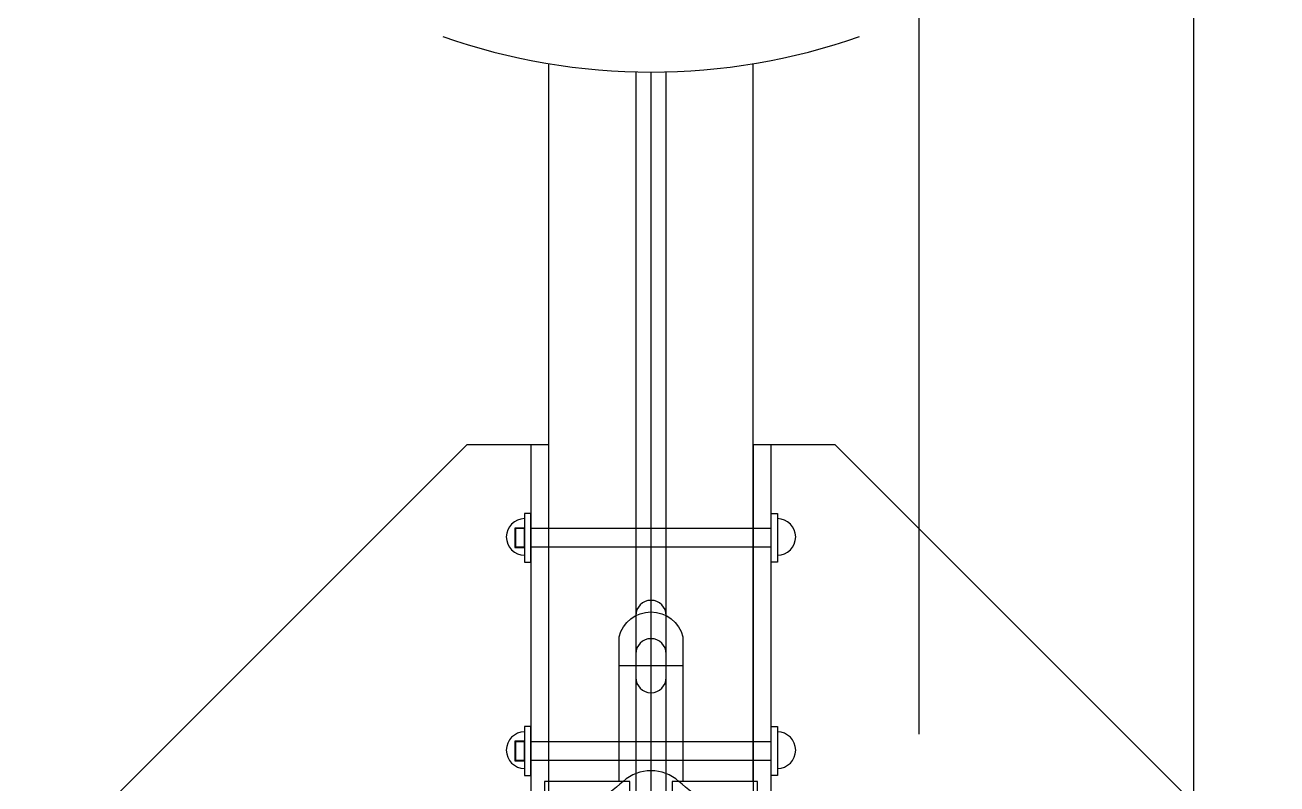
# Model space of a CAD drawing. Header units: metres. Extents: x 0 to 5442, y 0 to 7067.
# Drawn here: x 2870 to 4103, y 2019 to 2766 of the extents above; entities that cross this region are included whole.
import ezdxf

# ---------------------------------------------------------------- set-up
doc = ezdxf.new("R2010")
doc.units = ezdxf.units.M
for name, color, linetype in [('3', 3, 'Continuous'), ('7', 7, 'Continuous'), ('DIM', 3, 'Continuous')]:
    doc.layers.add(name, color=color, linetype=linetype)
doc.dimstyles.get("Standard").update_dxf_attribs({"dimtxt": 2.5, "dimasz": 2.5, "dimexe": 1.25, "dimexo": 0.625, "dimtad": 1, "dimcen": 2.5, "dimazin": 3, "dimtfac": 1, "dimtmove": 0, "dimatfit": 3})

msp = doc.modelspace()

# ---------------------------------------------------------------- linework, layer by layer
at = {"layer": '3'}
msp.add_line((3518.31, 2135.46), (3455.31, 2135.46), dxfattribs=at)
for points in [[(2870.31, 1836.94), (3290.31, 1836.94), (3386.31, 1932.94), (3386.31, 2352.94), (3368.31, 2352.94), (3368.31, 1940.4), (3282.85, 1854.94), (2870.31, 1854.94)], [(3587.31, 2352.94), (3587.31, 1932.94), (3683.31, 1836.94), (4103.31, 1836.94), (4103.31, 1854.94), (3690.76, 1854.94), (3605.31, 1940.4), (3605.31, 2352.94)], [(3368.31, 2237.44), (3368.31, 2285.44), (3362.31, 2285.44), (3362.31, 2237.44)], [(3605.31, 2237.44), (3605.31, 2285.44), (3611.31, 2285.44), (3611.31, 2237.44)], [(3362.31, 2252.44), (3362.31, 2270.44), (3353.31, 2270.44), (3353.31, 2252.44)], [(3605.31, 2252.44), (3605.31, 2270.44), (3368.31, 2270.44), (3368.31, 2252.44)], [(3368.31, 2027.44), (3368.31, 2075.44), (3362.31, 2075.44), (3362.31, 2027.44)], [(3605.31, 2027.44), (3605.31, 2075.44), (3611.31, 2075.44), (3611.31, 2027.44)], [(3362.31, 2042.44), (3362.31, 2060.44), (3353.31, 2060.44), (3353.31, 2042.44)], [(3605.31, 2042.44), (3605.31, 2060.44), (3368.31, 2060.44), (3368.31, 2042.44)]]:
    msp.add_lwpolyline(points, close=True, dxfattribs=at)
for points in [[(3362.31, 2271.04), (3352.71, 2271.04), (3352.71, 2251.84), (3362.31, 2251.84)], [(3362.31, 2061.04), (3352.71, 2061.04), (3352.71, 2041.84), (3362.31, 2041.84)]]:
    msp.add_lwpolyline(points, dxfattribs=at)
for points in [[(3501.81, 2147.06), (3501.81, 2184.8, 1), (3471.81, 2184.8), (3471.81, 2147.06)], [(3455.31, 2020.99), (3455.31, 2163.83, -0.78), (3518.31, 2163.83), (3518.31, 2020.99)], [(3591.81, 1985.19, 0.02), (3574.03, 1991.49, -0.15), (3514.36, 2021.49, 0.38), (3459.25, 2021.49, -0.15), (3399.59, 1991.49, 0.02), (3381.81, 1985.19)]]:
    msp.add_lwpolyline(points, format="xyb", dxfattribs=at)
for points in [[(3501.81, 2123.85), (3501.81, 2147.06, 1), (3471.81, 2147.06), (3471.81, 2123.85, 1)], [(3591.81, 2021.44), (3507.81, 2021.44), (3507.81, 1976.44), (3465.81, 1976.44), (3465.81, 2021.44), (3381.81, 2021.44), (3381.81, 1879.39, 0.22), (3591.81, 1879.39)]]:
    msp.add_lwpolyline(points, format="xyb", close=True, dxfattribs=at)
for centre, radius, start, end in [((3486.96, 3338.67), 618.55, 250.63, 289.37), ((3362.31, 2262.25), 18, 90, 270), ((3611.31, 2262.25), 18, 270, 90), ((3362.31, 2052.25), 18, 90, 270), ((3611.31, 2052.25), 18, 270, 90)]:
    msp.add_arc(centre, radius, start, end, dxfattribs=at)
at = {"layer": '7'}
for p, q in [((3386.31, 2021.44), (3386.31, 2728.36)), ((3587.31, 2021.44), (3587.31, 2728.31))]:
    msp.add_line(p, q, dxfattribs=at)
for points in [[(3471.81, 2720.3), (3471.81, 1976.44), (3501.81, 1976.44), (3501.81, 2720.3)], [(3386.31, 1989.14), (3386.31, 2352.94), (3305.31, 2352.94), (2870.31, 1917.94), (2870.31, 1836.94), (3234.11, 1836.94)], [(3739.5, 1836.94), (4103.31, 1836.94), (4103.31, 1917.94), (3668.31, 2352.94), (3587.31, 2352.94), (3587.31, 1989.14)]]:
    msp.add_lwpolyline(points, dxfattribs=at)
at = {"layer": 'DIM'}
msp.add_line((3486.81, 2720.12), (3486.81, 852.15), dxfattribs=at)

# ---------------------------------------------------------------- leaders
for points in [[(3750.92, 2068.01), (3750.92, 4297.46)], [(4021.41, 1870.54), (4021.41, 3988.31)]]:
    msp.add_leader(points, dimstyle='Standard', dxfattribs=at)

doc.saveas('drawing.dxf')
